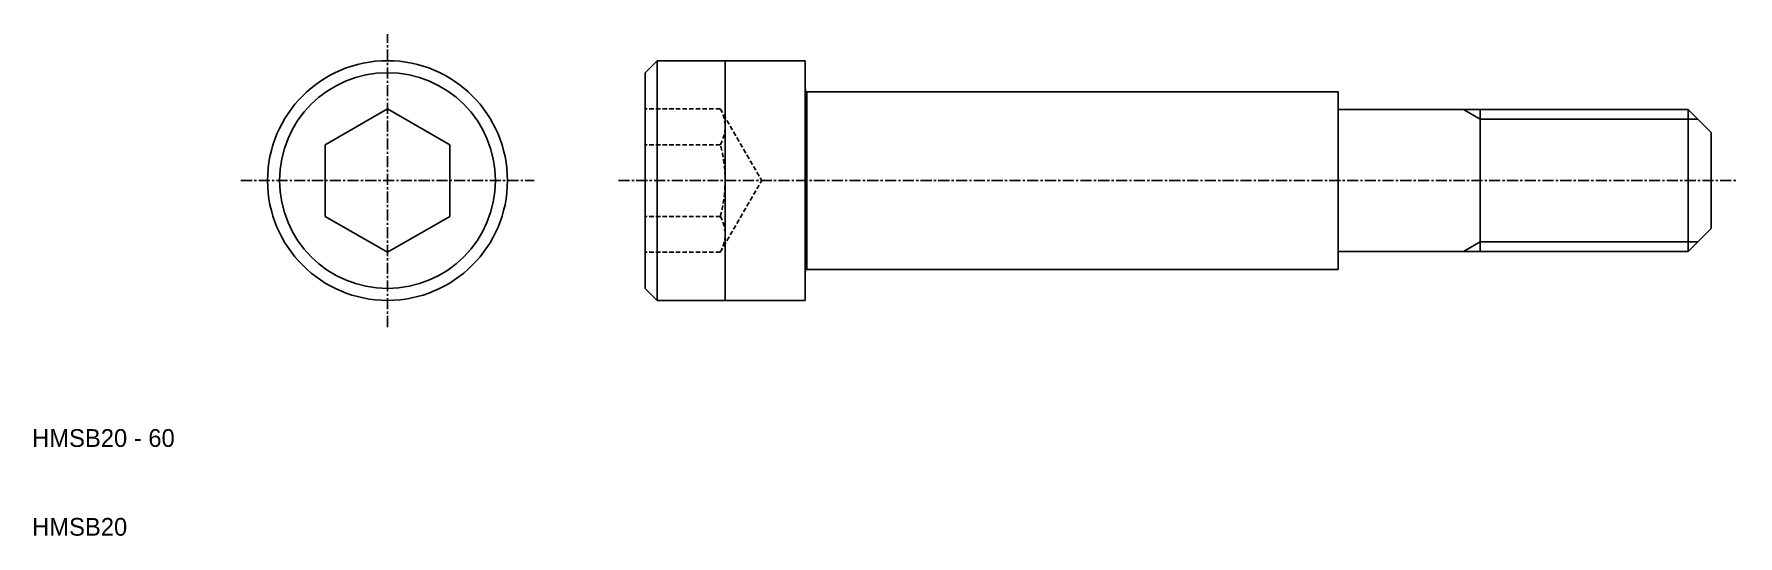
# Model space of a CAD drawing. Extents: x 10 to 202, y 10 to 66.
import ezdxf

# ---------------------------------------------------------------- set-up
doc = ezdxf.new("R2010")
doc.units = 0
doc.linetypes.add('CENTER', pattern=[2, 1.25, -0.25, 0.25, -0.25])
doc.linetypes.add('DASHED', pattern=[0.75, 0.5, -0.25])
doc.layers.get('0').update_dxf_attribs({"linetype": 'CONTINUOUS'})
doc.layers.add('CENTER', color=1, linetype='CENTER')

msp = doc.modelspace()

# ---------------------------------------------------------------- linework, layer by layer
at = {"color": 7, "linetype": 'CONTINUOUS'}
for p, q in [((80.35, 63.5), (79, 62.15)), ((80.35, 36.5), (80.35, 63.5)), ((80.35, 63.5), (97, 63.5)), ((88, 36.5), (88, 63.5)), ((97, 60.5), (97, 63.5)), ((79, 37.85), (79, 62.15)), ((97, 39.5), (97, 60.5)), ((97.1, 59.9), (97, 60.5)), ((97.2, 60), (97.1, 59.9)), ((97.1, 59.9), (97.1, 40.1)), ((97.2, 60), (97.2, 40)), ((97.2, 60), (157, 60)), ((157, 58), (157, 60)), ((50, 58.08), (43, 54.04)), ((50, 58.08), (57, 54.04)), ((157, 42), (157, 58)), ((157, 58), (196.4, 58)), ((173, 50), (173, 58)), ((196.4, 58), (196.4, 50)), ((196.4, 58), (199, 55.4)), ((43, 54.04), (43, 45.96)), ((57, 54.04), (57, 45.96)), ((199, 55.4), (199, 50)), ((173, 50), (173, 42)), ((196.4, 42), (196.4, 50)), ((199, 44.6), (199, 50)), ((50, 41.92), (43, 45.96)), ((50, 41.92), (57, 45.96)), ((196.4, 42), (199, 44.6)), ((157, 42), (196.4, 42)), ((157, 40), (157, 42)), ((97.1, 40.1), (97, 39.5)), ((97, 36.5), (97, 39.5)), ((97.2, 40), (97.1, 40.1)), ((97.2, 40), (157, 40)), ((80.35, 36.5), (79, 37.85)), ((80.35, 36.5), (97, 36.5))]:
    msp.add_line(p, q, dxfattribs=at)
at = {"color": 3, "linetype": 'DASHED'}
for p, q in [((87.46, 58.08), (79, 58.08)), ((87.46, 58.08), (92.13, 50)), ((87.46, 54.04), (79, 54.04)), ((87.46, 41.92), (92.13, 50)), ((87.46, 45.96), (79, 45.96)), ((87.46, 41.92), (79, 41.92))]:
    msp.add_line(p, q, dxfattribs=at)
at = {"color": 3, "linetype": 'CONTINUOUS'}
for p, q in [((173, 56.92), (171.13, 58)), ((197.48, 56.92), (173, 56.92)), ((173, 43.08), (171.13, 42)), ((197.48, 43.08), (173, 43.08))]:
    msp.add_line(p, q, dxfattribs=at)
at = {"color": 7, "linetype": 'CONTINUOUS'}
for radius in [13.5, 12.15]:
    msp.add_circle((50, 50), radius, dxfattribs=at)
at = {"color": 3, "linetype": 'DASHED'}
for centre, radius, start, end in [((83.96, 56.06), 4.04, 330, 30), ((72.65, 50), 15.35, 344.7385, 15.2615), ((83.96, 43.94), 4.04, 330, 30)]:
    msp.add_arc(centre, radius, start, end, dxfattribs=at)
at = {"layer": 'CENTER', "color": 1, "linetype": 'CENTER'}
for p, q in [((50, 33.5), (50, 66.5)), ((33.5, 50), (66.5, 50)), ((76, 50), (202, 50))]:
    msp.add_line(p, q, dxfattribs=at)

# ---------------------------------------------------------------- texts
at = {"color": 7, "linetype": 'CONTINUOUS'}
for s, p in [('HMSB20 - 60', (10, 20)), ('HMSB20', (10, 10))]:
    msp.add_text(s, height=2, dxfattribs=at).set_placement(p)

doc.saveas('drawing.dxf')
